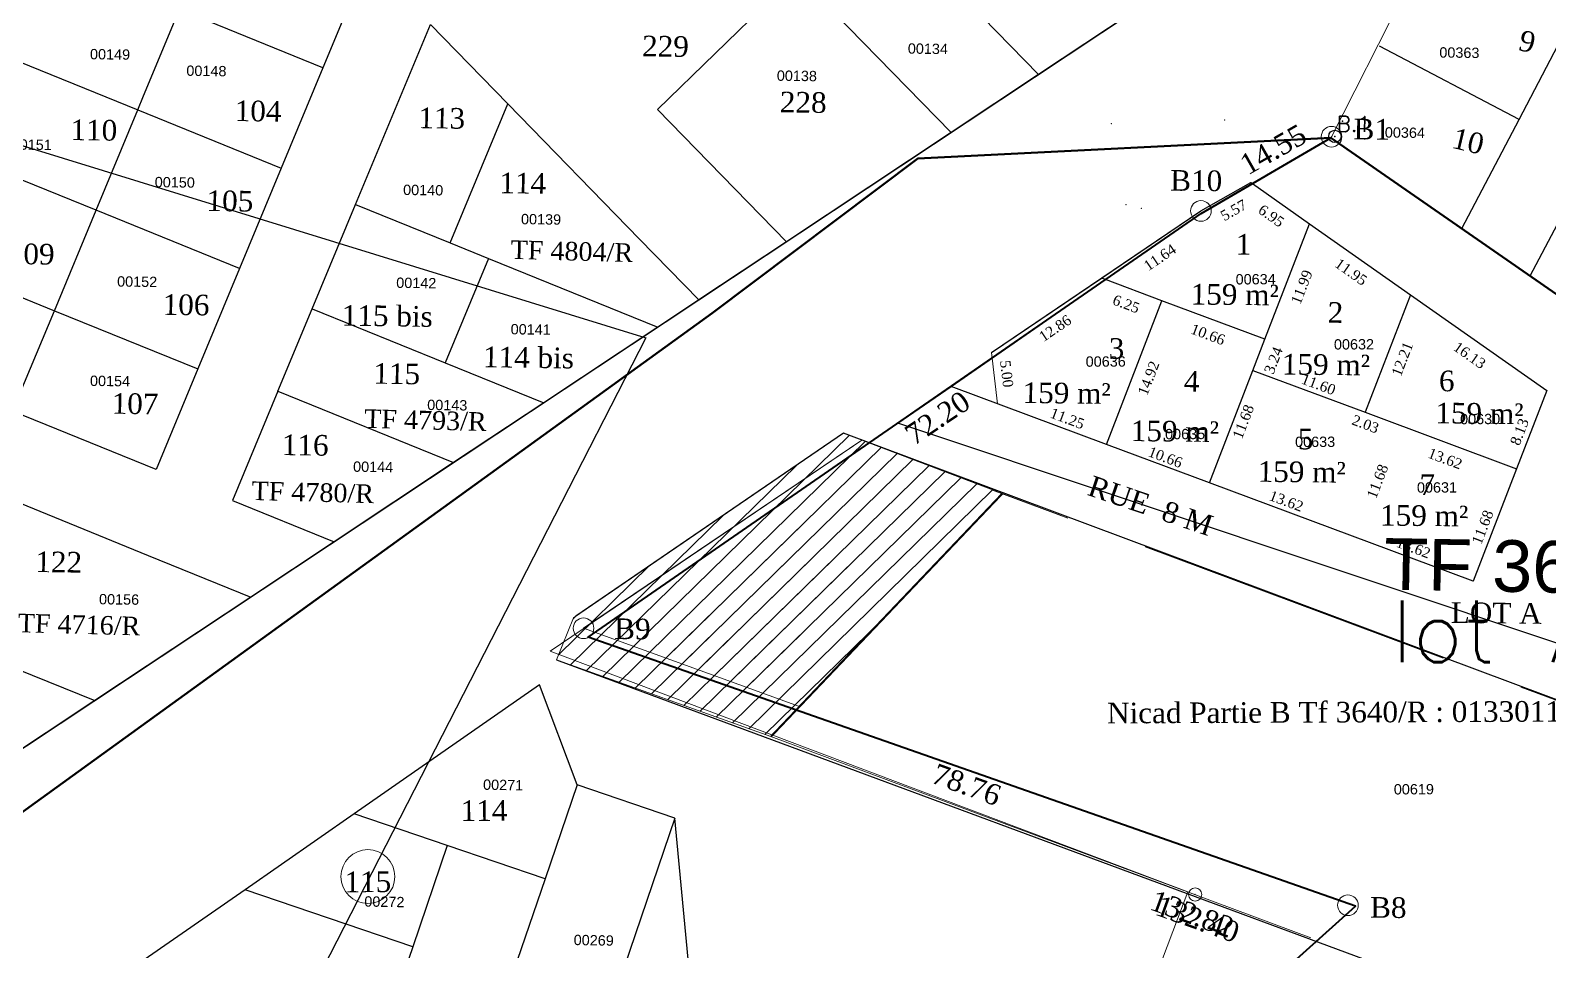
# Model space of a CAD drawing. Header units: metres. Extents: x 0 to 1324930, y 0 to 1631912.
# Drawn here: x 253331 to 253478.1, y 1631345.5 to 1631434.7 of the extents above; entities that cross this region are included whole.
import ezdxf
from ezdxf.enums import TextEntityAlignment as Align

# ---------------------------------------------------------------- set-up
doc = ezdxf.new("R2010")
doc.units = ezdxf.units.M
doc.header["$MEASUREMENT"] = 0
for name, color, linetype in [('A_revoir_niveau_0', 7, 'Continuous'), ('historique_numero_parcelle', 7, 'Continuous'), ('limites_parcelles', 7, 'Continuous'), ('limites_sections', 7, 'Continuous'), ('limites_tf', 7, 'Continuous'), ('numero_lot', 7, 'Continuous'), ('numero_parcelle', 7, 'Continuous'), ('toponymie', 7, 'Continuous')]:
    doc.layers.add(name, color=color, linetype=linetype)
for name, color, linetype, lineweight in [('Cotation Linéaire', 7, 'Continuous', 0), ('Cotation Surface', 1, 'Continuous', 0), ('Div_Cont', 7, 'Continuous', 0), ('imptf3640', 7, 'Continuous', 0), ('LIMITE TITRE FONCIER', 5, 'Continuous', 13), ('LOTIS', 7, 'Continuous', 0), ('Numero Titre Foncier', 4, 'Continuous', 0), ('Numero_TF', 7, 'Continuous', 0), ('Numérotation', 7, 'Continuous', 0), ('Points TN ZAL', 7, 'Continuous', 0), ('Réquisition', 240, 'Continuous', 0), ('TopoAlt', 3, 'Continuous', 0), ('TopoMat', 4, 'Continuous', 0)]:
    doc.layers.add(name, color=color, linetype=linetype, lineweight=lineweight)
doc.styles.get("Standard").update_dxf_attribs({"font": 'txt.shx'})
doc.styles.add('Style-Arial', font='arial.ttf')
doc.styles.add('Style-Times New Roman', font='times.ttf')

# ---------------------------------------------------------------- blocks, each defined once
blk = doc.blocks.new('PointTopo_1')
at = {"color": 0}
blk.add_point((0, 0), dxfattribs=at)
at = {"layer": 'TopoAlt'}
blk.add_attdef('ALT', text='', height=0.000002, dxfattribs=at).set_placement((0.000001, -0.000001), align=Align.TOP_LEFT)
at = {"layer": 'TopoMat'}
blk.add_attdef('MAT', (0.000001, 0.000001), '', height=0.0005, dxfattribs=at)
blk = doc.blocks.new('TCPOINT_2')
at = {"color": 0}
blk.add_point((0, 0), dxfattribs=at)
at = {"layer": 'TopoAlt'}
blk.add_attdef('ALT', text='', height=0.0015, dxfattribs=at).set_placement((0.0005, -0.0005), align=Align.TOP_LEFT)
at = {"layer": 'TopoMat'}
blk.add_attdef('MAT', (0.0005, 0.0005), '', height=0.01, dxfattribs=at)
blk = doc.blocks.new('TCPOINT_86')
at = {"color": 0, "lineweight": -2}
blk.add_point((0, 0), dxfattribs=at)
at = {"layer": 'TopoAlt', "lineweight": -2}
blk.add_attdef('ALT', text='', height=0.0015, dxfattribs=at).set_placement((0.0005, -0.0005), align=Align.TOP_LEFT)
at = {"layer": 'TopoMat', "lineweight": -2}
blk.add_attdef('MAT', (0.0005, 0.0005), '', height=0.0015, dxfattribs=at)

msp = doc.modelspace()

# ---------------------------------------------------------------- linework, layer by layer
at = {"layer": 'A_revoir_niveau_0', "lineweight": 0}
for p, q in [((253498.1278, 1631505.30453), (253457.02529, 1631424.3489)), ((253424.67412, 1631398.46412), (253470.73131, 1631381.2738)), ((253386.44334, 1631372.03629), (253410.30352, 1631395.40036)), ((253388.01291, 1631371.47384), (253411.84722, 1631394.81257)), ((253392.54484, 1631373.81216), (253413.39091, 1631394.22479)), ((253394.10951, 1631373.24491), (253414.9346, 1631393.637)), ((253384.87376, 1631372.59873), (253405.18938, 1631392.49193)), ((253395.67417, 1631372.67766), (253416.4783, 1631393.04921)), ((253397.23884, 1631372.11041), (253418.02199, 1631392.46143)), ((253398.8035, 1631371.54316), (253419.56569, 1631391.87364)), ((253398.99993, 1631367.53674), (253422.65307, 1631390.69807)), ((253400.36817, 1631370.97591), (253421.10938, 1631391.28585)), ((253400.5695, 1631366.97429), (253424.19677, 1631390.11028)), ((253425.1351, 1631389.75299), (253430.80757, 1631387.63581)), ((253383.30419, 1631373.16118), (253398.06689, 1631387.61692)), ((253392.54484, 1631373.81216), (253406.06731, 1631387.05346)), ((253394.10951, 1631373.24491), (253406.07685, 1631384.96342)), ((253395.67417, 1631372.67766), (253406.71536, 1631383.48927)), ((253397.23884, 1631372.11041), (253408.83452, 1631383.46499)), ((253398.8035, 1631371.54316), (253410.95368, 1631383.44071)), ((253382.12447, 1631374.10537), (253390.9444, 1631382.74191)), ((253389.58248, 1631370.9114), (253397.5536, 1631378.71677)), ((253383.56993, 1631377.62016), (253383.82191, 1631377.86689)), ((253402.13908, 1631366.41185), (253413.61858, 1631377.65266)), ((253391.15206, 1631370.34896), (253397.55389, 1631376.61768)), ((253392.72163, 1631369.78651), (253399.42424, 1631376.34975)), ((253394.29121, 1631369.22407), (253401.54915, 1631376.3311)), ((253395.86078, 1631368.66162), (253403.67407, 1631376.31245)), ((253397.43035, 1631368.09918), (253405.79898, 1631376.2938)), ((253443.09355, 1631351.15241), (253381.32646, 1631374.49871)), ((253455.01435, 1631346.69865), (253402.72147, 1631366.20315))]:
    msp.add_line(p, q, dxfattribs=at)
at = {"layer": 'A_revoir_niveau_0', "color": 7, "lineweight": 0, "ltscale": 0.02}
for p, q in [((253444.37602, 1631417.15538), (253449.2152, 1631419.90738)), ((253424.08185, 1631403.42873), (253444.37602, 1631417.15538)), ((253424.67412, 1631398.46412), (253424.08185, 1631403.42873)), ((253477.86431, 1631399.75895), (253470.73131, 1631381.2738))]:
    msp.add_line(p, q, dxfattribs=at)
at = {"layer": 'A_revoir_niveau_0', "lineweight": 0, "flags": 128}
msp.add_lwpolyline([(253402.72147, 1631366.20315), (253381.93757, 1631373.65089), (253383.61244, 1631377.72352), (253409.7478, 1631395.61196), (253425.1351, 1631389.75299), (253402.72147, 1631366.20315)], dxfattribs=at)
at = {"layer": 'A_revoir_niveau_0', "color": 1, "linetype": 'Continuous', "lineweight": 0, "ltscale": 5, "flags": 128}
msp.add_lwpolyline([(253381.32646, 1631374.49871), (253443.09355, 1631351.15241)], dxfattribs=at)
at = {"layer": 'A_revoir_niveau_0', "color": 1, "linetype": 'Continuous', "lineweight": 0, "flags": 128}
msp.add_lwpolyline([(253434.63504, 1631328.77383), (253443.09355, 1631351.15241)], dxfattribs=at)
at = {"layer": 'A_revoir_niveau_0', "color": 5}
msp.add_circle((253457.34926, 1631424.37877), 0.60074, dxfattribs=at)
at = {"layer": 'A_revoir_niveau_0', "color": 1, "linetype": 'Continuous', "lineweight": 0}
msp.add_circle((253443.80987, 1631350.90281), 0.63986, dxfattribs=at)
at = {"layer": 'A_revoir_niveau_0', "color": 5}
msp.add_point((253458.07696, 1631425.85247), dxfattribs=at)
at = {"layer": 'A_revoir_niveau_0', "color": 5, "linetype": 'Continuous', "lineweight": 0}
for p in [(253444.3642, 1631417.15034), (253444.3742, 1631417.15014), (253443.80987, 1631350.90281)]:
    msp.add_point(p, dxfattribs=at)
at = {"layer": 'A_revoir_niveau_0', "color": 1, "linetype": 'Continuous', "lineweight": 0}
for p in [(253444.3742, 1631417.15014), (253444.3742, 1631417.15014), (253444.3742, 1631417.15014), (253444.3742, 1631417.15014), (253444.3742, 1631417.15014), (253443.80987, 1631350.90281), (253443.80987, 1631350.90281)]:
    msp.add_point(p, dxfattribs=at)
at = {"layer": 'Cotation Linéaire', "color": 6, "lineweight": 0, "ltscale": 0.02}
msp.add_line((253410.73582, 1631394.39023), (253381.32646, 1631374.49871), dxfattribs=at)
at = {"layer": 'Div_Cont', "color": 7, "lineweight": 0, "ltscale": 0.02}
for p, q in [((253425.1351, 1631389.75299), (253405.49498, 1631369.11725)), ((253431.46726, 1631387.38959), (253424.19154, 1631390.10517))]:
    msp.add_line(p, q, dxfattribs=at)
at = {"layer": 'Div_Cont', "color": 4, "lineweight": 0, "ltscale": 0.02}
msp.add_line((253438.96268, 1631384.59201), (253467.8511, 1631373.80974), dxfattribs=at)
at = {"layer": 'imptf3640', "color": 4, "lineweight": 0, "ltscale": 0.02}
msp.add_line((253475.34653, 1631371.01216), (253494.16903, 1631363.98688), dxfattribs=at)
at = {"layer": 'imptf3640', "color": 7, "lineweight": 0, "ltscale": 0.02, "flags": 128}
for points in [[(253424.08185, 1631403.42873), (253424.67412, 1631398.46412)], [(253477.86431, 1631399.75895), (253470.73131, 1631381.2738)]]:
    msp.add_lwpolyline(points, dxfattribs=at)
at = {"layer": 'LIMITE TITRE FONCIER', "color": 5, "linetype": 'Continuous', "lineweight": 40, "flags": 128}
msp.add_lwpolyline([(253456.97, 1631424.24), (253481.7, 1631407.08), (253496.51, 1631402.14), (253522.3, 1631399.23), (253554.64, 1631392.44), (253492.87, 1631308.88), (253435.59, 1631328.43), (253459.34, 1631349.77), (253385.02, 1631375.83), (253444.4, 1631416.91), (253456.97, 1631424.24)], dxfattribs=at)
at = {"layer": 'limites_parcelles'}
for p, q in [((253363.66736, 1631441.459), (253359.33028, 1631431.01778)), ((253444.55994, 1631440.93441), (253428.63618, 1631430.36476)), ((253391.7468, 1631426.96943), (253405.21624, 1631440.09312)), ((253405.21624, 1631440.09312), (253420.16951, 1631424.74488)), ((253341.95724, 1631428.29628), (253345.43489, 1631436.66849)), ((253359.33028, 1631431.01778), (253345.43489, 1631436.66849)), ((253428.63618, 1631430.36476), (253423.22646, 1631435.92305)), ((253362.49581, 1631417.78366), (253369.74081, 1631435.22554)), ((253369.74081, 1631435.22554), (253377.24475, 1631427.5239)), ((253475.18993, 1631426.02255), (253479.7302, 1631434.67059)), ((253475.18993, 1631426.02255), (253461.66674, 1631433.1223)), ((253327.49886, 1631432.59162), (253341.39425, 1631426.94091)), ((253359.33028, 1631431.01778), (253355.28965, 1631421.2902)), ((253428.63618, 1631430.36476), (253420.16951, 1631424.74488)), ((253337.35341, 1631417.21284), (253341.39425, 1631426.94091)), ((253341.39425, 1631426.94091), (253341.95724, 1631428.29628)), ((253341.39425, 1631426.94091), (253355.28965, 1631421.2902)), ((253371.65217, 1631414.06013), (253377.24475, 1631427.5239)), ((253377.24475, 1631427.5239), (253390.00727, 1631414.42515)), ((253404.22561, 1631414.16186), (253391.7468, 1631426.96943)), ((253469.63884, 1631415.44917), (253475.18993, 1631426.02255)), ((253420.16951, 1631424.74488), (253404.22561, 1631414.16186)), ((253449.36249, 1631419.8038), (253456.97, 1631424.24)), ((253456.97, 1631424.24), (253469.63884, 1631415.44917)), ((253337.35341, 1631417.21284), (253323.45801, 1631422.86355)), ((253355.28965, 1631421.2902), (253351.2488, 1631411.56213)), ((253476.26986, 1631410.84794), (253482.15239, 1631422.05262)), ((253444.37602, 1631417.15538), (253449.2152, 1631419.90738)), ((253444.4, 1631416.91), (253449.36249, 1631419.8038)), ((253449.2152, 1631419.90738), (253449.36249, 1631419.8038)), ((253449.36249, 1631419.8038), (253454.89641, 1631415.91188)), ((253333.31286, 1631407.48549), (253337.35341, 1631417.21284)), ((253351.2488, 1631411.56213), (253337.35341, 1631417.21284)), ((253358.29689, 1631407.67204), (253362.49581, 1631417.78366)), ((253362.49581, 1631417.78366), (253371.65217, 1631414.06013)), ((253434.73766, 1631410.63615), (253444.37602, 1631417.15538)), ((253435.1246, 1631410.49173), (253444.4, 1631416.91)), ((253450.57908, 1631404.72352), (253454.89641, 1631415.91188)), ((253454.89641, 1631415.91188), (253464.67291, 1631409.03624)), ((253469.63884, 1631415.44917), (253476.26986, 1631410.84794)), ((253371.65217, 1631414.06013), (253375.35598, 1631412.55394)), ((253390.00727, 1631414.42515), (253395.74709, 1631408.53411)), ((253404.22561, 1631414.16186), (253395.74709, 1631408.53411)), ((253319.41747, 1631413.1362), (253333.31286, 1631407.48549)), ((253375.35598, 1631412.55394), (253371.15917, 1631402.44146)), ((253375.35598, 1631412.55394), (253391.75576, 1631405.8848)), ((253351.2488, 1631411.56213), (253347.20826, 1631401.83478)), ((253476.26986, 1631410.84794), (253481.7, 1631407.08)), ((253420.1715, 1631400.14467), (253435.1246, 1631410.49173)), ((253424.08185, 1631403.42873), (253434.73766, 1631410.63615)), ((253435.1246, 1631410.49173), (253434.73766, 1631410.63615)), ((253440.58848, 1631408.4524), (253435.1246, 1631410.49173)), ((253395.74709, 1631408.53411), (253391.75576, 1631405.8848)), ((253435.21595, 1631394.5295), (253440.58848, 1631408.4524)), ((253450.57908, 1631404.72352), (253440.58848, 1631408.4524)), ((253464.67291, 1631409.03624), (253460.2773, 1631397.64502)), ((253464.67291, 1631409.03624), (253477.86431, 1631399.75895)), ((253329.27244, 1631397.75843), (253333.31286, 1631407.48549)), ((253333.31286, 1631407.48549), (253347.20826, 1631401.83478)), ((253354.97313, 1631399.6725), (253358.29689, 1631407.67204)), ((253358.29689, 1631407.67204), (253371.15917, 1631402.44146)), ((253391.75576, 1631405.8848), (253380.71422, 1631398.5558)), ((253449.41245, 1631401.7002), (253450.57908, 1631404.72352)), ((253371.15917, 1631402.44146), (253380.71422, 1631398.5558)), ((253347.20826, 1631401.83478), (253343.16783, 1631392.10773)), ((253445.20656, 1631390.80062), (253449.41245, 1631401.7002)), ((253449.41245, 1631401.7002), (253460.2773, 1631397.64502)), ((253354.97313, 1631399.6725), (253350.57871, 1631389.09401)), ((253354.97313, 1631399.6725), (253371.97827, 1631392.75718)), ((253415.02, 1631396.58), (253420.1715, 1631400.14467)), ((253435.21595, 1631394.5295), (253420.1715, 1631400.14467)), ((253477.86431, 1631399.75895), (253474.93721, 1631392.17338)), ((253343.16783, 1631392.10773), (253329.27244, 1631397.75843)), ((253380.71422, 1631398.5558), (253371.97827, 1631392.75718)), ((253460.2773, 1631397.64502), (253474.93721, 1631392.17338)), ((253529.45, 1631358.37), (253415.02, 1631396.58)), ((253409.7478, 1631395.61196), (253383.82191, 1631377.86689)), ((253524.87859, 1631352.52489), (253409.7478, 1631395.61196)), ((253445.20656, 1631390.80062), (253435.21595, 1631394.5295)), ((253371.97827, 1631392.75718), (253360.42631, 1631385.08938)), ((253474.93721, 1631392.17338), (253470.73131, 1631381.2738)), ((253324.33715, 1631391.12325), (253342.41533, 1631383.771)), ((253470.73131, 1631381.2738), (253445.20656, 1631390.80062)), ((253350.57871, 1631389.09401), (253360.42631, 1631385.08938)), ((253360.42631, 1631385.08938), (253352.3519, 1631379.72986)), ((253342.41533, 1631383.771), (253352.3519, 1631379.72986)), ((253352.3519, 1631379.72986), (253337.2247, 1631369.68894)), ((253328.13476, 1631373.38575), (253337.2247, 1631369.68894)), ((253381.93757, 1631373.65089), (253506.08566, 1631327.64977)), ((253380.32135, 1631371.22434), (253362.36374, 1631358.71979)), ((253383.9457, 1631361.53931), (253380.32135, 1631371.22434)), ((253337.2247, 1631369.68894), (253322.09749, 1631359.64802)), ((253383.9457, 1631361.53931), (253380.84338, 1631352.42779)), ((253393.41203, 1631358.31618), (253383.9457, 1631361.53931)), ((253362.36374, 1631358.71979), (253351.79323, 1631351.35916)), ((253371.37705, 1631355.65092), (253362.36374, 1631358.71979)), ((253393.41203, 1631358.31618), (253383.74266, 1631329.91718)), ((253395.33785, 1631337.92154), (253393.41203, 1631358.31618)), ((253371.37705, 1631355.65092), (253368.03311, 1631345.82976)), ((253380.84338, 1631352.42779), (253371.37705, 1631355.65092)), ((253380.84338, 1631352.42779), (253374.27632, 1631333.1403)), ((253351.79323, 1631351.35916), (253341.60462, 1631344.26446)), ((253368.03311, 1631345.82976), (253351.79323, 1631351.35916)), ((253368.03311, 1631345.82976), (253364.80999, 1631336.36343))]:
    msp.add_line(p, q, dxfattribs=at)
at = {"layer": 'limites_sections', "color": 112, "linetype": 'Continuous', "lineweight": 40, "flags": 128}
for points in [[(253098.7298, 1631912.4498), (253659.0228, 1631648.0069), (253696.53778, 1631631.55299), (253674.5907, 1631377.4081), (253581.64461, 1631387.17105), (253494.99374, 1631402.64405), (253481.69501, 1631407.0839), (253456.97, 1631424.24), (253416.95279, 1631422.23584), (253397.01519, 1631407.23807), (253325.36771, 1631355.40524), (253197.29417, 1631271.36535), (253042.66668, 1631330.25656), (252851.71735, 1631406.46949), (252982.4701, 1631682.9759), (252993.7572, 1631687.3199), (253010.694, 1631729.9757), (253066.3854, 1631842.8952), (253098.7298, 1631912.4498)], [(253674.5907, 1631377.4081), (253674.5907, 1631377.4081), (253646.24496, 1631234.3197), (253623.83294, 1631051.57557), (253609.13338, 1630987.02081), (253440.8197, 1630955.12805), (253435.96744, 1630934.25587), (253410.92475, 1630940.01054), (253397.39785, 1630905.71798), (253240.05138, 1630964.26042), (253159.01481, 1630953.40082), (252902.30241, 1631004.37349), (252917.51176, 1631033.5123), (252933.61556, 1631071.63649), (253042.66668, 1631330.25656), (253197.29417, 1631271.36535), (253325.36771, 1631355.40524), (253397.01519, 1631407.23807), (253416.95279, 1631422.23584), (253456.97, 1631424.24), (253481.6913, 1631407.08604), (253494.99374, 1631402.64405), (253581.47345, 1631387.19123), (253674.5907, 1631377.4081)]]:
    msp.add_lwpolyline(points, close=True, dxfattribs=at)
at = {"layer": 'limites_tf', "color": 5, "linetype": 'Continuous', "lineweight": 30, "flags": 128}
for points in [[(253338.79356, 1631549.76172), (253444.56402, 1631440.93394), (253219.88839, 1631291.80085), (253075.06573, 1631350.86702), (253164.36328, 1631533.67735), (253257.35897, 1631541.71611), (253257.89558, 1631534.54762), (253271.39044, 1631536.17304), (253265.29998, 1631542.42158), (253338.79356, 1631549.76172)], [(253456.97, 1631424.24), (253481.69251, 1631407.08563), (253496.50465, 1631402.13952), (253522.29752, 1631399.23543), (253546.37791, 1631394.05806), (253554.63252, 1631392.4467), (253492.8663, 1631308.88007), (253435.58558, 1631328.43511), (253459.33699, 1631349.77248), (253385.01938, 1631375.83563), (253444.39716, 1631416.91337), (253456.97, 1631424.24)]]:
    msp.add_lwpolyline(points, close=True, dxfattribs=at)
at = {"layer": 'limites_tf', "color": 1, "linetype": 'Continuous', "lineweight": 30, "flags": 128}
msp.add_lwpolyline([(253553.52693, 1631392.66816), (253546.37404, 1631394.06392), (253522.29347, 1631399.23953), (253496.50061, 1631402.14176), (253481.68823, 1631407.08677), (253456.96469, 1631424.23922), (253444.39247, 1631416.91175), (253385.01812, 1631375.8301), (253459.33699, 1631349.77248), (253435.5873, 1631328.43358), (253491.81364, 1631309.24298), (253553.52693, 1631392.66816)], close=True, dxfattribs=at)
at = {"layer": 'numero_lot', "color": 7, "linetype": 'Continuous', "lineweight": 0}
msp.add_circle((253363.68287, 1631352.63868), 2.61034, dxfattribs=at)
at = {"layer": 'Réquisition', "color": 3, "linetype": 'Continuous', "lineweight": 30, "flags": 128}
msp.add_lwpolyline([(252787.34363, 1631264.56264), (252785.57218, 1631266.59051), (252919.67487, 1631550.18112), (253390.59576, 1631404.86773), (253306.19364, 1631240.01125), (253168.72206, 1630971.49661), (253153.60372, 1630907.48978), (253094.07384, 1630867.53995), (253056.73275, 1630885.56241), (253022.25866, 1630902.19928), (252999.27585, 1630926.56402), (252977.69769, 1631019.6167), (252971.26818, 1631047.34472), (252936.0215, 1631044.60745), (252827.13568, 1631095.21058), (252828.79753, 1631106.77909), (252825.9435, 1631119.5049), (252825.16973, 1631185.88185), (252815.5313, 1631221.34383), (252787.34363, 1631264.56264)], close=True, dxfattribs=at)
at = {"layer": 'TopoAlt', "color": 7, "lineweight": 0, "ltscale": 0.02, "flags": 128}
msp.add_lwpolyline([(253411.52479, 1631394.93534), (253425.1351, 1631389.75299), (253405.49498, 1631369.11725), (253384.56978, 1631376.70341), (253411.52479, 1631394.93534)], dxfattribs=at)
at = {"layer": 'TopoAlt', "color": 7, "lineweight": 0, "ltscale": 0.02, "const_width": 0.2, "flags": 128}
msp.add_lwpolyline([(253402.72147, 1631366.20315), (253425.1351, 1631389.75299)], dxfattribs=at)
at = {"layer": 'TopoAlt', "color": 7, "lineweight": 0, "ltscale": 0.02}
for centre in [(253457.02529, 1631424.3489), (253444.37602, 1631417.15538), (253384.56978, 1631376.70341), (253458.60989, 1631349.86114)]:
    msp.add_circle(centre, 1, dxfattribs=at)

# ---------------------------------------------------------------- block references
at = {"layer": 'imptf3640', "lineweight": 0}
ref = msp.add_blockref('TCPOINT_86', (253457.02529, 1631424.3489), dxfattribs=dict(at, xscale=1000, yscale=1000, zscale=1000, rotation=359.3981))
ref.add_attrib('MAT', 'B.1', (253457.53051, 1631424.84362), dxfattribs={"layer": 'TopoMat', "lineweight": 13, "height": 1.5, "rotation": 359.3981})
at = {"layer": 'Points TN ZAL', "xscale": 1000, "yscale": 1000, "zscale": 1000, "rotation": 359.0408}
for p in [(253435.70706, 1631425.61744), (253446.68249, 1631425.95123), (253437.1048, 1631417.74788), (253438.58633, 1631417.40893)]:
    msp.add_blockref('PointTopo_1', p, dxfattribs=at)
at = {"layer": 'toponymie', "color": 5}
ref = msp.add_blockref('TCPOINT_2', (253457.34926, 1631424.37877), dxfattribs=dict(at, xscale=1001.238604, yscale=1001.238604, zscale=1001.238604, rotation=27.703297))
ref.add_attrib('MAT', '146', (253457.34947, 1631424.37945), dxfattribs={"layer": 'TopoMat', "height": 0.005507, "rotation": 27.703297})

# ---------------------------------------------------------------- texts
at = {"layer": 'Cotation Linéaire', "color": 2, "lineweight": 0, "ltscale": 0.02, "char_height": 2, "attachment_point": 2, "line_spacing_factor": 0.6}
for s, insert, rotation in [('\\fTimes New Roman|b0|i0|c00|p23;14.55', (253450.86774, 1631423.98745), 29.6264842), ('\\fTimes New Roman|b0|i0|c00|p23;72.20', (253418.29067, 1631397.92925), 34.0737742), ('\\fTimes New Roman|b0|i0|c00|p23;78.76', (253422.0243, 1631362.4914), 340.0725509)]:
    msp.add_mtext(s, dxfattribs=dict(at, insert=insert, rotation=rotation))
at = {"layer": 'Cotation Linéaire', "color": 7, "lineweight": 0, "ltscale": 0.02, "attachment_point": 2, "line_spacing_factor": 0.6}
for s, insert, char_height, rotation in [('\\fTimes New Roman|b0|i0|c00|p23;5.57', (253447.28996, 1631417.66211), 1, 29.6264842), ('\\fTimes New Roman|b0|i0|c00|p23;6.95', (253451.48055, 1631417.09166), 1, 324.8819309), ('\\fTimes New Roman|b0|i0|c00|p23;11.64', (253440.1171, 1631413.06745), 1, 34.0737742), ('\\fTimes New Roman|b0|i0|c00|p23;11.95', (253459.2094, 1631411.65609), 1, 324.8819309), ('\\fTimes New Roman|b0|i0|c00|p23;11.99', (253453.6707, 1631409.9577), 1, 68.8995633), ('\\fTimes New Roman|b0|i0|c00|p23;6.25', (253437.3134, 1631408.6074), 1, 339.532507), ('\\fTimes New Roman|b0|i0|c00|p23;12.86', (253429.97001, 1631406.20412), 1, 34.0737742), ('\\fTimes New Roman|b0|i0|c00|p23;10.66', (253445.23411, 1631405.65109), 1, 339.532507), ('\\fTimes New Roman|b0|i0|c00|p23;3.24', (253450.92872, 1631402.85186), 1, 68.8995633), ('\\fTimes New Roman|b0|i0|c00|p23;12.21', (253463.40806, 1631402.98063), 1, 68.8995633), ('\\fTimes New Roman|b0|i0|c00|p23;12.21', (253463.40806, 1631402.98063), 1, 68.8995633), ('\\fTimes New Roman|b0|i0|c00|p23;16.13', (253470.69335, 1631403.57963), 1, 324.8819309), ('\\fTimes New Roman|b0|i0|c00|p23;5.00', (253426.0631, 1631401.42868), 1, 276.8031182), ('\\fTimes New Roman|b0|i0|c00|p23;14.92', (253438.83517, 1631401.13094), 1, 68.8995633), ('\\fTimes New Roman|b0|i0|c00|p23;14.92', (253438.83517, 1631401.13094), 1, 68.8995633), ('\\fTimes New Roman|b0|i0|c00|p23;11.60', (253455.94218, 1631400.80855), 1, 339.532507), ('\\fTimes New Roman|b0|i0|c00|p23;11.25', (253431.61374, 1631397.505), 1, 339.532507), ('\\fTimes New Roman|b0|i0|c00|p23;11.68', (253448.00963, 1631396.91164), 1, 68.8995633), ('\\fTimes New Roman|b0|i0|c00|p23;2.03', (253460.48675, 1631396.9682), 1, 339.532507), ('\\fTimes New Roman|b0|i0|c00|p23;8.13', (253474.75764, 1631395.92613), 1, 68.8995633), ('\\fTimes New Roman|b0|i0|c00|p23;10.66', (253441.11086, 1631393.752), 1, 339.532507), ('\\fTimes New Roman|b0|i0|c00|p23;13.62', (253468.20635, 1631393.61822), 1, 339.532507), ('\\fTimes New Roman|b0|i0|c00|p23;13.62', (253468.20635, 1631393.61822), 1, 339.532507), ('\\fTimes New Roman|b0|i0|c00|p23;11.68', (253461.00483, 1631391.127), 1, 68.8995633), ('\\fTimes New Roman|b0|i0|c00|p23;11.68', (253461.00483, 1631391.127), 1, 68.8995633), ('\\fTimes New Roman|b0|i0|c00|p23;13.62', (253452.82338, 1631389.50665), 1, 339.532507), ('\\fTimes New Roman|b0|i0|c00|p23;11.68', (253471.19114, 1631386.68356), 1, 68.8995633), ('\\fTimes New Roman|b0|i0|c00|p23;13.62', (253465.13671, 1631384.9842), 1, 339.532507), ('\\fTimes New Roman|b0|i0|c00|p23;132.40', (253444.39554, 1631349.46909), 2, 340.2686154)]:
    msp.add_mtext(s, dxfattribs=dict(at, insert=insert, char_height=char_height, rotation=rotation))
at = {"layer": 'Cotation Linéaire', "color": 6, "lineweight": 0, "ltscale": 0.02, "insert": (253443.86687, 1631349.96479), "char_height": 2, "attachment_point": 2, "rotation": 340.0208585, "line_spacing_factor": 0.6}
msp.add_mtext('\\fTimes New Roman|b0|i0|c00|p23;132.82', dxfattribs=at)
at = {"layer": 'Cotation Surface', "color": 1, "lineweight": 0, "ltscale": 0.02, "char_height": 2, "attachment_point": 5, "rotation": 359.3980969, "line_spacing_factor": 0.6}
for insert in [(253447.6493, 1631409.02795), (253456.48561, 1631402.24243), (253431.37042, 1631399.48381), (253471.35399, 1631397.51827), (253441.85172, 1631395.79025), (253454.13798, 1631391.8487), (253465.99711, 1631387.60661)]:
    msp.add_mtext('\\fTimes New Roman|b0|i0|c00|p23;159 m²', dxfattribs=dict(at, insert=insert))
at = {"layer": 'historique_numero_parcelle', "color": 7, "lineweight": 0, "style": 'Style-Times New Roman'}
msp.add_text('Nicad Partie B Tf 3640/R : 0133011301000736', height=2, rotation=0.23, dxfattribs=at).set_placement((253435.27519, 1631369.48442), align=Align.TOP_LEFT)
at = {"layer": 'LOTIS', "insert": (253462.82905, 1631379.40886), "char_height": 6, "width": 34.528703, "attachment_point": 1}
msp.add_mtext('lot A', dxfattribs=at)
at = {"layer": 'Numero Titre Foncier', "color": 4, "linetype": 'Continuous', "lineweight": 13, "style": 'Style-Arial'}
msp.add_text('TF 3640', height=5, rotation=359, dxfattribs=at).set_placement((253475.12332, 1631382.72542), align=Align.MIDDLE_CENTER)
at = {"layer": 'numero_lot', "color": 7, "linetype": 'Continuous', "lineweight": 0, "char_height": 2, "line_spacing_factor": 0.6}
for s, insert, attachment_point, rotation in [('\\fTimes New Roman|b0|i0|c00|p23;229', (253392.50911, 1631433.09727), 5, 359.1730787), ('\\fTimes New Roman|b0|i0|c00|p23;228', (253405.85092, 1631427.66751), 5, 359.1730787), ('\\fTimes New Roman|b0|i0|c00|p23;104', (253353.04793, 1631426.82144), 5, 359.1730787), ('\\fTimes New Roman|b0|i0|c00|p23;113', (253370.83469, 1631426.13331), 5, 359.1730787), ('\\fTimes New Roman|b0|i0|c00|p23;110', (253337.13959, 1631424.97793), 5, 359.1730787), ('\\fTimes New Roman|b0|i0|c00|p23;114', (253378.68437, 1631419.8463), 5, 359.1730787), ('\\fTimes New Roman|b0|i0|c00|p23;105', (253350.32094, 1631418.10503), 5, 359.1730787), ('\\fTimes New Roman|b0|i0|c00|p23;109', (253331.0715, 1631412.96733), 5, 359.1730787), ('\\fTimes New Roman|b0|i0|c00|p23;1', (253448.5, 1631413.92143), 5, 359.3980969), ('\\fTimes New Roman|b0|i0|c00|p23;106', (253346.0686, 1631408.04255), 5, 359.1730787), ('\\fTimes New Roman|b0|i0|c00|p23;115 bis', (253365.55666, 1631406.96385), 5, 359.1730787), ('\\fTimes New Roman|b0|i0|c00|p23;2', (253457.4076, 1631407.31138), 5, 359.3980969), ('\\fTimes New Roman|b0|i0|c00|p23;3', (253436.19813, 1631403.80801), 5, 359.3980969), ('\\fTimes New Roman|b0|i0|c00|p23;114 bis', (253379.23615, 1631402.9348), 5, 359.1730787), ('\\fTimes New Roman|b0|i0|c00|p23;115', (253366.47652, 1631401.36664), 5, 359.1730787), ('\\fTimes New Roman|b0|i0|c00|p23;4', (253443.46984, 1631400.63135), 5, 359.3980969), ('\\fTimes New Roman|b0|i0|c00|p23;6', (253468.18634, 1631400.66348), 5, 359.3980969), ('\\fTimes New Roman|b0|i0|c00|p23;107', (253341.12988, 1631398.45722), 5, 359.1730787), ('\\fTimes New Roman|b0|i0|c00|p23;5', (253454.51651, 1631395.03625), 5, 359.3980969), ('\\fTimes New Roman|b0|i0|c00|p23;116', (253357.61172, 1631394.44581), 5, 359.1730787), ('\\fTimes New Roman|b0|i0|c00|p23;7', (253466.28762, 1631390.61574), 5, 359.3980969), ('\\fTimes New Roman|b0|i0|c00|p23;122', (253333.73739, 1631383.12706), 5, 359.1730787), ('\\fTimes New Roman|b0|i0|c00|p23;114', (253372.66953, 1631358.02589), 7, 0.2939286), ('\\fTimes New Roman|b0|i0|c00|p23;115', (253361.41819, 1631351.0877), 7, 0.2939286)]:
    msp.add_mtext(s, dxfattribs=dict(at, insert=insert, attachment_point=attachment_point, rotation=rotation))
at = {"layer": 'numero_parcelle', "color": 5, "lineweight": 0, "style": 'Style-Arial'}
for s, rotation, p in [('00634', 0.23, (253447.73175, 1631411.02644)), ('00632', 0.23, (253457.25443, 1631404.71757)), ('00636', 0.23, (253433.20814, 1631403.0511)), ('00630', 0.23, (253469.47478, 1631397.47727)), ('00635', 0.23, (253440.89668, 1631396.02284)), ('00633', 0.23, (253453.49199, 1631395.26956)), ('00631', 0.23, (253465.29425, 1631390.84873)), ('00271', 358.92, (253374.8503, 1631362.05578)), ('00619', 0.23, (253463.0554, 1631361.59703)), ('00272', 358.92, (253363.34679, 1631350.73612)), ('00269', 358.92, (253383.62781, 1631347.00515))]:
    msp.add_text(s, height=1, rotation=rotation, dxfattribs=at).set_placement(p, align=Align.TOP_LEFT)
at = {"layer": 'numero_parcelle', "color": 5, "lineweight": 0, "char_height": 1, "attachment_point": 1, "rotation": 359.2324999, "line_spacing_factor": 0.6}
for s, insert in [('\\fArial|b0|i0|c00|p39;00149', (253336.77316, 1631432.85542)), ('\\fArial|b0|i0|c00|p39;00134', (253415.99096, 1631433.39821)), ('\\fArial|b0|i0|c00|p39;00363', (253467.47418, 1631433.0212)), ('\\fArial|b0|i0|c00|p39;00148', (253346.10822, 1631431.25053)), ('\\fArial|b0|i0|c00|p39;00138', (253403.30111, 1631430.77203)), ('\\fArial|b0|i0|c00|p39;00151', (253329.18843, 1631424.10147)), ('\\fArial|b0|i0|c00|p39;00364', (253462.1954, 1631425.26873)), ('\\fArial|b0|i0|c00|p39;00150', (253343.04515, 1631420.45399)), ('\\fArial|b0|i0|c00|p39;00140', (253367.10335, 1631419.70291)), ('\\fArial|b0|i0|c00|p39;00139', (253378.52213, 1631416.8683)), ('\\fArial|b0|i0|c00|p39;00152', (253339.39865, 1631410.82465)), ('\\fArial|b0|i0|c00|p39;00142', (253366.43656, 1631410.69885)), ('\\fArial|b0|i0|c00|p39;00141', (253377.52194, 1631406.19682)), ('\\fArial|b0|i0|c00|p39;00154', (253336.77316, 1631401.19531)), ('\\fArial|b0|i0|c00|p39;00143', (253369.43712, 1631398.86018)), ('\\fArial|b0|i0|c00|p39;00144', (253362.25945, 1631392.87534)), ('\\fArial|b0|i0|c00|p39;00156', (253337.64833, 1631380.03082))]:
    msp.add_mtext(s, dxfattribs=dict(at, insert=insert))
at = {"layer": 'numero_tf', "color": 4, "linetype": 'Continuous', "lineweight": 0, "char_height": 1.8, "width": 658.5059, "attachment_point": 1, "rotation": 358.4751222}
for s, insert in [('\\fTimes New Roman|b0|i0|c00|p23;TF 4804/R', (253377.54054, 1631414.30897)), ('\\fTimes New Roman|b0|i0|c00|p23;TF 4793/R', (253363.35692, 1631397.9375)), ('\\fTimes New Roman|b0|i0|c00|p23;TF 4780/R', (253352.44187, 1631390.94183)), ('\\fTimes New Roman|b0|i0|c00|p23;TF 4716/R', (253329.80449, 1631378.12374))]:
    msp.add_mtext(s, dxfattribs=dict(at, insert=insert))
at = {"layer": 'Numérotation', "color": 5, "char_height": 2.002477, "attachment_point": 5, "rotation": 346.6492896, "line_spacing_factor": 0.6}
for s, insert in [('\\fTimes New Roman|b0|i0|c00|p23;9', (253475.98388, 1631433.5553)), ('\\fTimes New Roman|b0|i0|c00|p23;10', (253470.25584, 1631423.90962))]:
    msp.add_mtext(s, dxfattribs=dict(at, insert=insert))
at = {"layer": 'toponymie', "color": 0, "lineweight": 0, "ltscale": 0.02, "char_height": 2, "attachment_point": 5, "rotation": 359.3980969, "line_spacing_factor": 0.6}
for s, insert in [('\\fTimes New Roman|b0|i0|c00|p23;B1', (253460.92615, 1631425.07241)), ('\\fTimes New Roman|b0|i0|c00|p23;B10', (253443.91872, 1631420.07768)), ('\\fTimes New Roman|b0|i0|c00|p23;B9', (253389.30441, 1631376.62899)), ('\\fTimes New Roman|b0|i0|c00|p23;B8', (253462.52724, 1631349.62718))]:
    msp.add_mtext(s, dxfattribs=dict(at, insert=insert))
at = {"layer": 'toponymie', "lineweight": 0, "insert": (253433.90914, 1631391.54744), "char_height": 2, "width": 17.079821, "attachment_point": 1, "rotation": 341.1954491}
msp.add_mtext('\\fTimes New Roman|b0|i0|c00|p23;RUE  8 M', dxfattribs=at)
at = {"layer": 'toponymie', "color": 3, "lineweight": 0, "insert": (253468.58815, 1631379.22588), "char_height": 2, "width": 17.079821, "attachment_point": 1, "rotation": 359.3980969}
msp.add_mtext('\\fTimes New Roman|b0|i0|c00|p23;LOT A', dxfattribs=at)

doc.saveas('drawing.dxf')
